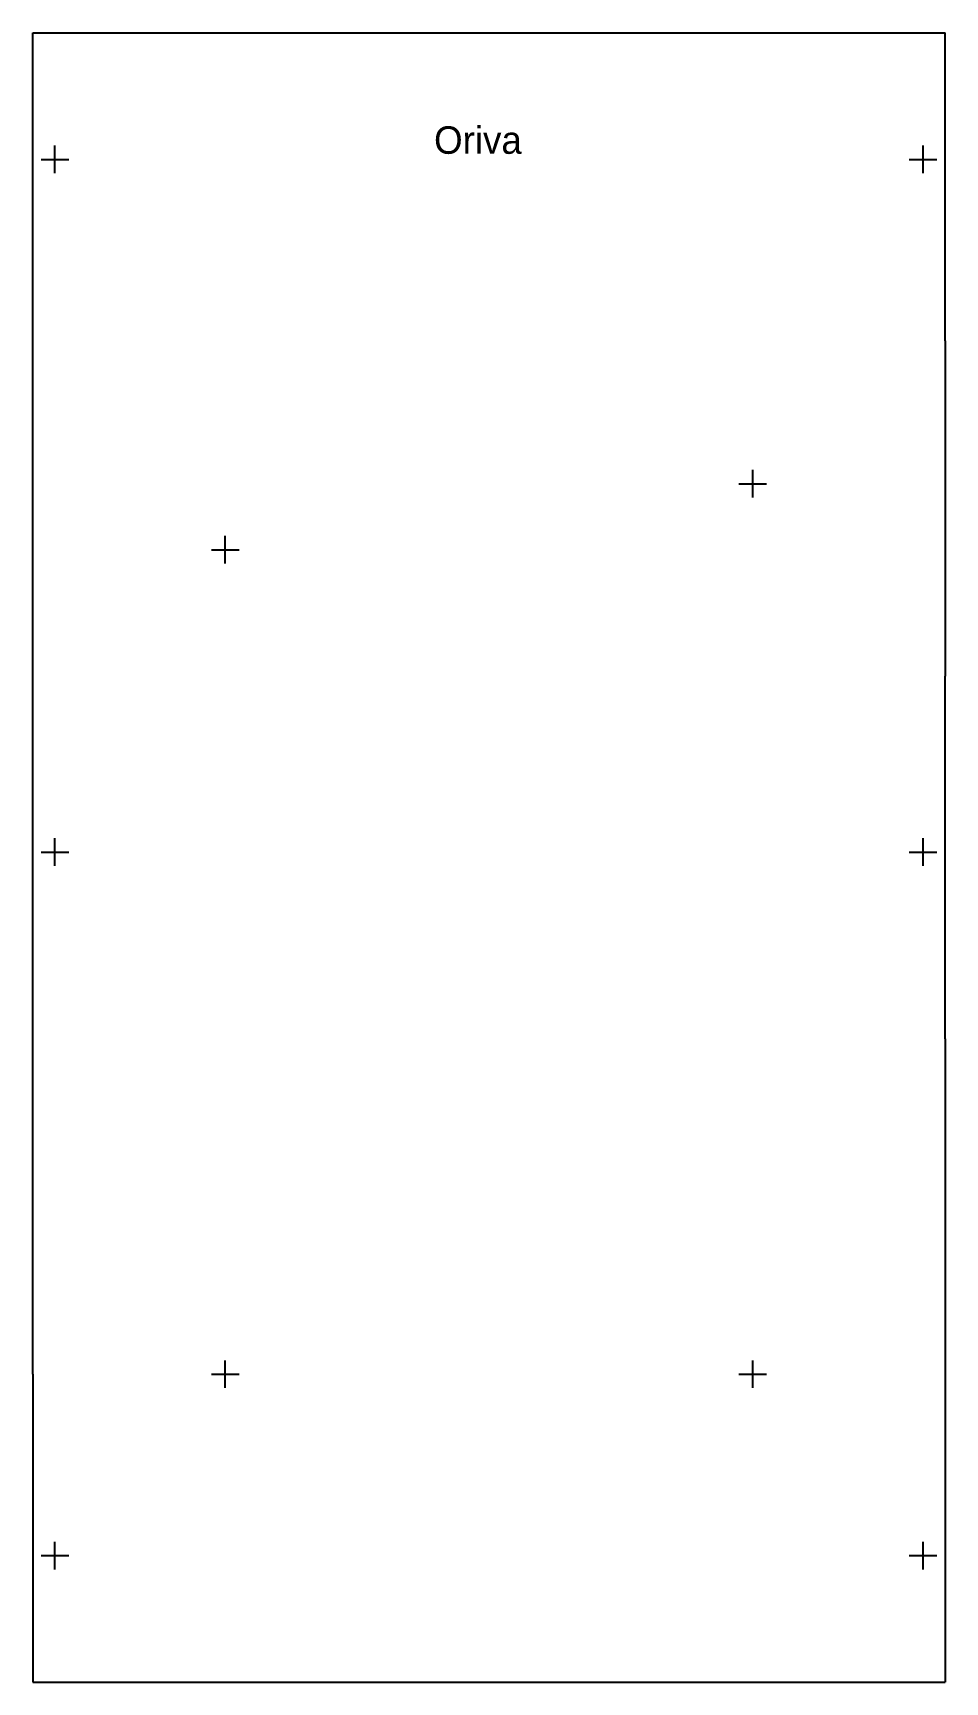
# Model space of a CAD drawing. Header units: millimetres. Extents: x 29 to 112, y 0 to 150.
import ezdxf

# ---------------------------------------------------------------- set-up
doc = ezdxf.new("R2010")
doc.units = ezdxf.units.MM

msp = doc.modelspace()

# ---------------------------------------------------------------- linework, layer by layer
for p, q in [((29, 122), (29, 150)), ((29, 150), (112, 150)), ((112, 122), (112, 150)), ((31, 137.25), (31, 139.75)), ((110, 137.25), (110, 139.75)), ((29.75, 138.5), (32.25, 138.5)), ((108.75, 138.5), (111.25, 138.5)), ((29, 91.5), (29, 122)), ((112, 122), (112, 91.5)), ((94.5, 107.75), (94.5, 110.25)), ((93.25, 109), (95.75, 109)), ((46.5, 101.75), (46.5, 104.25)), ((45.25, 103), (47.75, 103)), ((29, 58.5), (29, 91.5)), ((112, 58.5), (112, 91.5)), ((31, 74.25), (31, 76.75)), ((110, 74.25, 5), (110, 76.75, 5)), ((29.75, 75.5), (32.25, 75.5)), ((108.75, 75.5, 5), (111.25, 75.5, 5)), ((29, 28), (29, 58.5)), ((112, 58.5), (112, 28)), ((46.5, 26.75), (46.5, 29.25)), ((94.5, 26.75), (94.5, 29.25)), ((29, 28), (29, 0)), ((45.25, 28), (47.75, 28)), ((93.25, 28), (95.75, 28)), ((112, 28), (112, 0)), ((31, 10.25), (31, 12.75)), ((110, 10.25), (110, 12.75)), ((29.75, 11.5), (32.25, 11.5)), ((108.75, 11.5), (111.25, 11.5)), ((29, 0), (112, 0))]:
    msp.add_line(p, q)

# ---------------------------------------------------------------- texts
msp.add_text('Oriva', height=2.5).set_placement((65.5, 139.01))

doc.saveas('drawing.dxf')
